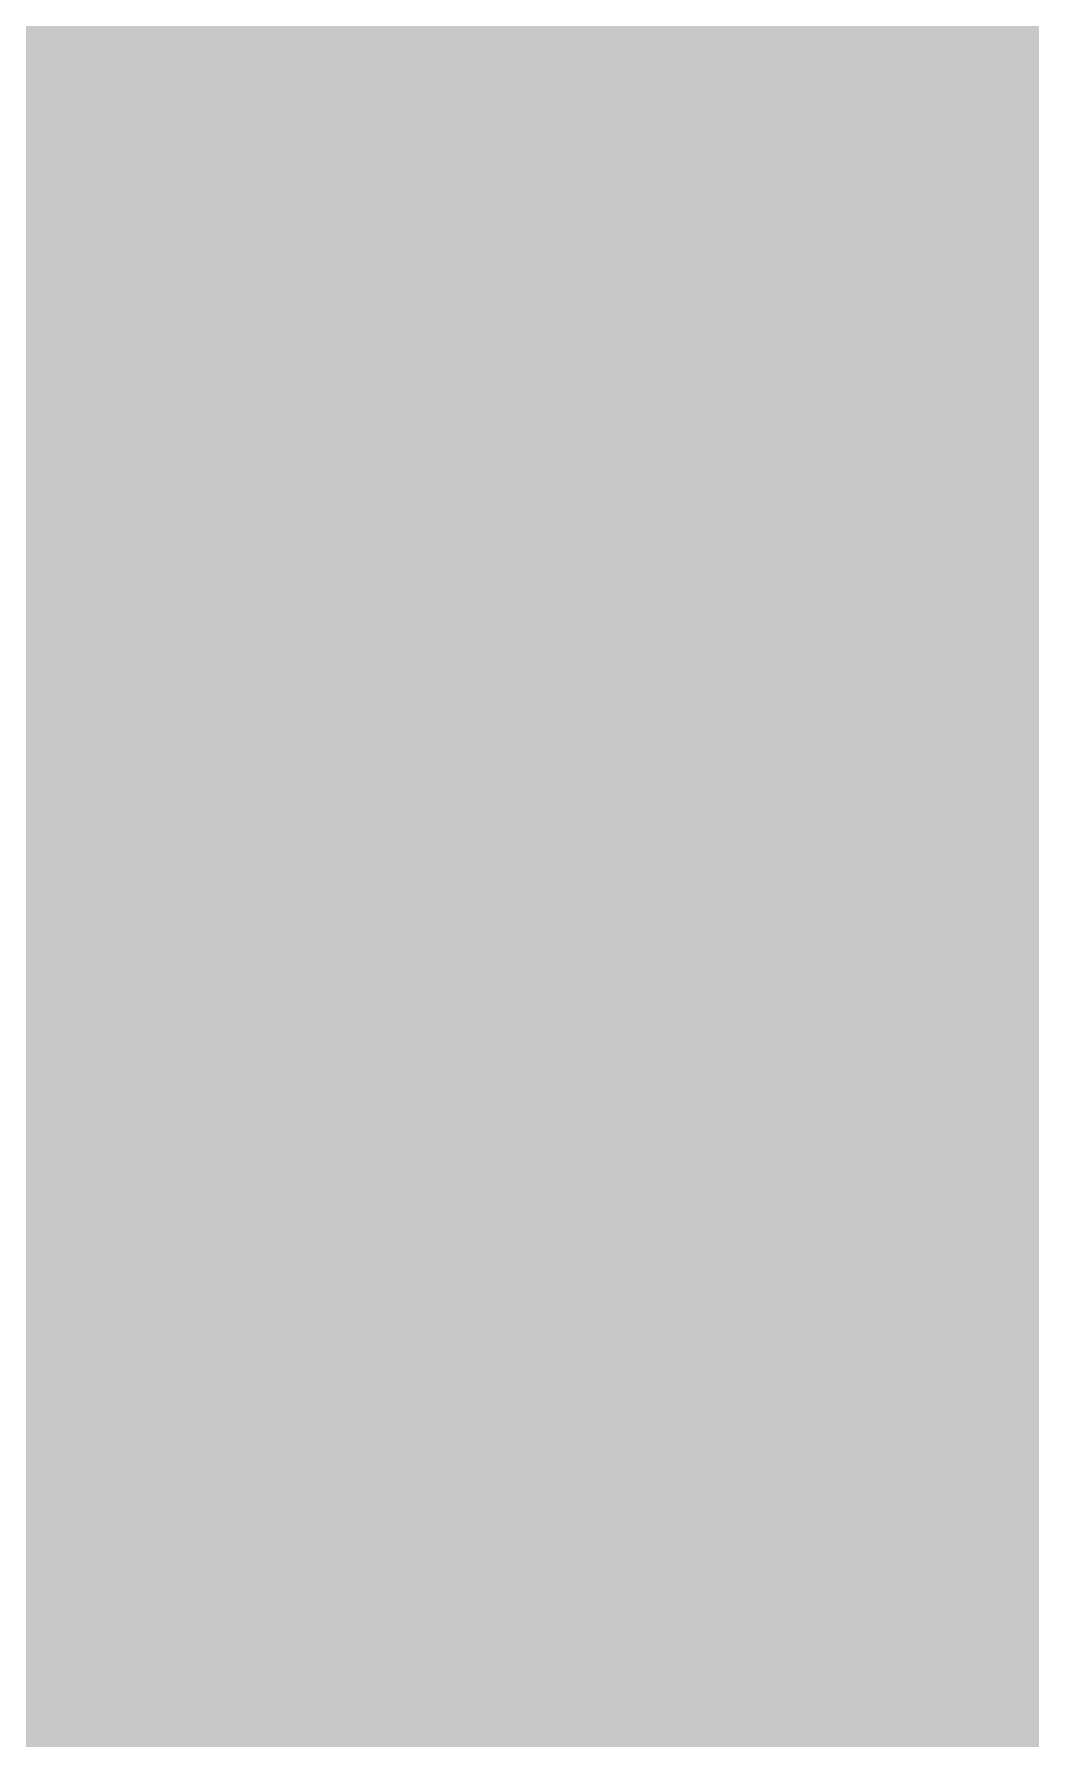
# Model space of a CAD drawing. Header units: inches. Extents: x 267136 to 306747, y 5028981 to 5062930.
# Drawn here: x 287314 to 289900, y 5038811 to 5043234 of the extents above; entities that cross this region are included whole.
import ezdxf

# ---------------------------------------------------------------- set-up
doc = ezdxf.new("R2010")
doc.units = ezdxf.units.IN
doc.header["$MEASUREMENT"] = 0

msp = doc.modelspace()

# ---------------------------------------------------------------- hatches: boundary and pattern name
for points in [[(287713.147, 5043157.486), (287680.601, 5043157.574), (287615.508, 5043157.752), (287485.322, 5043158.11), (287420.229, 5043158.291), (287355.137, 5043158.471), (287224.951, 5043158.835), (287225.017, 5043181.987), (287225.535, 5043367.205), (287225.795, 5043459.814), (287225.925, 5043506.119), (287291.014, 5043505.937), (287356.104, 5043505.756), (287421.192, 5043505.575), (287486.281, 5043505.395), (287551.37, 5043505.216), (287616.46, 5043505.037), (287681.549, 5043504.859), (287714.094, 5043504.77), (287713.968, 5043458.465), (287713.715, 5043365.856), (287713.463, 5043273.247), (287713.21, 5043180.638), (287713.147, 5043157.486)], [(288201.343, 5043156.175), (288136.25, 5043156.347), (288071.158, 5043156.521), (288006.065, 5043156.694), (287875.879, 5043157.044), (287810.787, 5043157.22), (287745.693, 5043157.397), (287713.147, 5043157.486), (287713.21, 5043180.638), (287713.463, 5043273.247), (287713.715, 5043365.856), (287713.968, 5043458.465), (287714.094, 5043504.77), (287746.638, 5043504.681), (287876.816, 5043504.329), (287941.906, 5043504.153), (288072.084, 5043503.805), (288202.262, 5043503.459), (288202.14, 5043457.154), (288201.895, 5043364.545), (288201.649, 5043271.936), (288201.404, 5043179.327), (288201.343, 5043156.175)], [(288689.539, 5043154.901), (288656.992, 5043154.985), (288591.899, 5043155.153), (288526.807, 5043155.322), (288461.714, 5043155.491), (288396.622, 5043155.661), (288331.529, 5043155.831), (288201.343, 5043156.175), (288201.404, 5043179.327), (288201.649, 5043271.936), (288201.895, 5043364.545), (288202.14, 5043457.154), (288202.262, 5043503.459), (288267.352, 5043503.287), (288332.44, 5043503.116), (288397.53, 5043502.945), (288462.619, 5043502.775), (288592.797, 5043502.437), (288657.886, 5043502.27), (288690.431, 5043502.186), (288690.312, 5043455.881), (288689.598, 5043178.054), (288689.539, 5043154.901)], [(289177.734, 5043153.667), (289112.642, 5043153.829), (289047.549, 5043153.992), (288917.363, 5043154.32), (288852.271, 5043154.486), (288787.178, 5043154.651), (288722.085, 5043154.818), (288689.539, 5043154.901), (288689.598, 5043178.054), (288690.312, 5043455.881), (288690.431, 5043502.186), (288722.976, 5043502.102), (288788.064, 5043501.936), (288853.154, 5043501.77), (288983.332, 5043501.44), (289048.421, 5043501.276), (289113.51, 5043501.113), (289178.6, 5043500.951), (289178.484, 5043454.646), (289178.253, 5043362.037), (289178.023, 5043269.428), (289177.792, 5043176.819), (289177.734, 5043153.667)], [(289665.93, 5043152.469), (289633.384, 5043152.548), (289503.198, 5043152.864), (289438.105, 5043153.023), (289373.013, 5043153.183), (289242.827, 5043153.505), (289177.734, 5043153.667), (289177.792, 5043176.819), (289178.023, 5043269.428), (289178.253, 5043362.037), (289178.484, 5043454.646), (289178.6, 5043500.951), (289243.689, 5043500.789), (289308.778, 5043500.628), (289504.045, 5043500.148), (289569.135, 5043499.99), (289634.224, 5043499.832), (289666.769, 5043499.754), (289666.657, 5043453.449), (289666.209, 5043268.231), (289665.986, 5043175.622), (289665.93, 5043152.469)], [(290154.126, 5043151.31), (290089.033, 5043151.463), (290023.94, 5043151.616), (289958.848, 5043151.769), (289828.662, 5043152.079), (289763.569, 5043152.235), (289698.477, 5043152.391), (289665.93, 5043152.469), (289665.986, 5043175.622), (289666.209, 5043268.231), (289666.657, 5043453.449), (289666.769, 5043499.754), (289699.313, 5043499.675), (289829.491, 5043499.363), (289894.581, 5043499.208), (289959.669, 5043499.054), (290024.759, 5043498.9), (290089.848, 5043498.747), (290154.937, 5043498.595), (290154.829, 5043452.29), (290154.613, 5043359.681), (290154.396, 5043267.072), (290154.18, 5043174.463), (290154.126, 5043151.31)], [(287712.201, 5042810.202), (287679.653, 5042810.29), (287614.557, 5042810.468), (287549.46, 5042810.647), (287484.364, 5042810.826), (287419.268, 5042811.006), (287354.171, 5042811.187), (287289.075, 5042811.369), (287223.979, 5042811.55), (287224.238, 5042904.16), (287224.497, 5042996.769), (287224.757, 5043089.378), (287224.951, 5043158.835), (287355.137, 5043158.471), (287420.229, 5043158.291), (287485.322, 5043158.11), (287615.508, 5043157.752), (287680.601, 5043157.574), (287713.147, 5043157.486), (287712.958, 5043088.029), (287712.706, 5042995.419), (287712.453, 5042902.811), (287712.201, 5042810.202)], [(288200.424, 5042808.89), (288135.328, 5042809.063), (288070.231, 5042809.236), (288005.135, 5042809.41), (287940.039, 5042809.585), (287874.942, 5042809.76), (287809.846, 5042809.936), (287744.749, 5042810.113), (287712.201, 5042810.202), (287712.453, 5042902.811), (287712.706, 5042995.419), (287712.958, 5043088.029), (287713.147, 5043157.486), (287745.693, 5043157.397), (287810.787, 5043157.22), (287875.879, 5043157.044), (288006.065, 5043156.694), (288071.158, 5043156.521), (288136.25, 5043156.347), (288201.343, 5043156.175), (288201.159, 5043086.718), (288200.914, 5042994.108), (288200.669, 5042901.5), (288200.424, 5042808.89)], [(288688.647, 5042807.617), (288656.099, 5042807.701), (288591.002, 5042807.869), (288460.81, 5042808.207), (288395.713, 5042808.376), (288265.521, 5042808.718), (288200.424, 5042808.89), (288200.669, 5042901.5), (288200.914, 5042994.108), (288201.159, 5043086.718), (288201.343, 5043156.175), (288331.529, 5043155.831), (288396.622, 5043155.661), (288461.714, 5043155.491), (288526.807, 5043155.322), (288591.899, 5043155.153), (288656.992, 5043154.985), (288689.539, 5043154.901), (288689.36, 5043085.445), (288689.123, 5042992.835), (288688.885, 5042900.227), (288688.647, 5042807.617)], [(289176.87, 5042806.382), (289111.773, 5042806.545), (289046.677, 5042806.708), (288981.581, 5042806.872), (288916.484, 5042807.036), (288851.388, 5042807.201), (288786.292, 5042807.367), (288721.195, 5042807.534), (288688.647, 5042807.617), (288688.885, 5042900.227), (288689.123, 5042992.835), (288689.36, 5043085.445), (288689.539, 5043154.901), (288722.085, 5043154.818), (288787.178, 5043154.651), (288852.271, 5043154.486), (288917.363, 5043154.32), (289047.549, 5043153.992), (289112.642, 5043153.829), (289177.734, 5043153.667), (289177.562, 5043084.209), (289177.331, 5042991.601), (289177.1, 5042898.991), (289176.87, 5042806.382)], [(289665.092, 5042805.185), (289632.544, 5042805.264), (289567.448, 5042805.421), (289502.352, 5042805.58), (289437.255, 5042805.739), (289372.159, 5042805.899), (289307.062, 5042806.059), (289241.966, 5042806.22), (289176.87, 5042806.382), (289177.1, 5042898.991), (289177.331, 5042991.601), (289177.562, 5043084.209), (289177.734, 5043153.667), (289242.827, 5043153.505), (289373.013, 5043153.183), (289438.105, 5043153.023), (289503.198, 5043152.864), (289633.384, 5043152.548), (289665.93, 5043152.469), (289665.763, 5043083.013), (289665.539, 5042990.403), (289665.316, 5042897.794), (289665.092, 5042805.185)], [(290153.315, 5042804.026), (290088.219, 5042804.178), (290023.123, 5042804.332), (289958.026, 5042804.485), (289892.93, 5042804.64), (289827.833, 5042804.794), (289762.737, 5042804.95), (289697.641, 5042805.107), (289665.092, 5042805.185), (289665.316, 5042897.794), (289665.539, 5042990.403), (289665.763, 5043083.013), (289665.93, 5043152.469), (289698.477, 5043152.391), (289763.569, 5043152.235), (289828.662, 5043152.079), (289958.848, 5043151.769), (290023.94, 5043151.616), (290154.126, 5043151.31), (290153.964, 5043081.854), (290153.748, 5042989.244), (290153.531, 5042896.635), (290153.315, 5042804.026)], [(287711.255, 5042462.917), (287678.705, 5042463.006), (287613.605, 5042463.184), (287483.405, 5042463.542), (287418.306, 5042463.722), (287353.205, 5042463.903), (287288.105, 5042464.084), (287223.005, 5042464.267), (287223.2, 5042533.723), (287223.459, 5042626.333), (287223.719, 5042718.941), (287223.979, 5042811.55), (287289.075, 5042811.369), (287354.171, 5042811.187), (287419.268, 5042811.006), (287484.364, 5042810.826), (287549.46, 5042810.647), (287614.557, 5042810.468), (287679.653, 5042810.29), (287712.201, 5042810.202), (287711.949, 5042717.592), (287711.696, 5042624.983), (287711.444, 5042532.374), (287711.255, 5042462.917)], [(288199.505, 5042461.606), (288134.405, 5042461.779), (288069.305, 5042461.952), (288004.205, 5042462.126), (287874.005, 5042462.476), (287808.905, 5042462.652), (287743.805, 5042462.829), (287711.255, 5042462.917), (287711.444, 5042532.374), (287711.696, 5042624.983), (287711.949, 5042717.592), (287712.201, 5042810.202), (287744.749, 5042810.113), (287809.846, 5042809.936), (287874.942, 5042809.76), (287940.039, 5042809.585), (288005.135, 5042809.41), (288070.231, 5042809.236), (288135.328, 5042809.063), (288200.424, 5042808.89), (288199.934, 5042623.672), (288199.688, 5042531.063), (288199.505, 5042461.606)], [(288687.755, 5042460.333), (288655.205, 5042460.417), (288525.005, 5042460.753), (288329.705, 5042461.263), (288264.605, 5042461.435), (288199.505, 5042461.606), (288199.688, 5042531.063), (288199.934, 5042623.672), (288200.424, 5042808.89), (288265.521, 5042808.718), (288395.713, 5042808.376), (288460.81, 5042808.207), (288591.002, 5042807.869), (288656.099, 5042807.701), (288688.647, 5042807.617), (288687.933, 5042529.79), (288687.755, 5042460.333)], [(289176.004, 5042459.098), (289110.905, 5042459.261), (289045.805, 5042459.424), (288980.705, 5042459.588), (288915.604, 5042459.752), (288850.505, 5042459.917), (288785.405, 5042460.083), (288720.305, 5042460.25), (288687.755, 5042460.333), (288687.933, 5042529.79), (288688.647, 5042807.617), (288721.195, 5042807.534), (288786.292, 5042807.367), (288851.388, 5042807.201), (288916.484, 5042807.036), (288981.581, 5042806.872), (289046.677, 5042806.708), (289111.773, 5042806.545), (289176.87, 5042806.382), (289176.408, 5042621.164), (289176.178, 5042528.555), (289176.004, 5042459.098)], [(289664.254, 5042457.901), (289631.705, 5042457.98), (289566.604, 5042458.138), (289501.504, 5042458.296), (289436.404, 5042458.455), (289371.305, 5042458.615), (289306.205, 5042458.775), (289241.104, 5042458.937), (289176.004, 5042459.098), (289176.178, 5042528.555), (289176.408, 5042621.164), (289176.87, 5042806.382), (289241.966, 5042806.22), (289307.062, 5042806.059), (289372.159, 5042805.899), (289437.255, 5042805.739), (289502.352, 5042805.58), (289567.448, 5042805.421), (289632.544, 5042805.264), (289665.092, 5042805.185), (289664.646, 5042619.967), (289664.422, 5042527.358), (289664.254, 5042457.901)], [(290152.504, 5042456.742), (290087.404, 5042456.895), (290022.304, 5042457.047), (289892.104, 5042457.355), (289664.254, 5042457.901), (289664.422, 5042527.358), (289664.646, 5042619.967), (289665.092, 5042805.185), (289697.641, 5042805.107), (289762.737, 5042804.95), (289827.833, 5042804.794), (289892.93, 5042804.64), (289958.026, 5042804.485), (290023.123, 5042804.332), (290088.219, 5042804.178), (290153.315, 5042804.026), (290152.667, 5042526.199), (290152.504, 5042456.742)], [(287710.309, 5042115.634), (287677.757, 5042115.722), (287612.653, 5042115.9), (287547.55, 5042116.079), (287482.446, 5042116.258), (287417.343, 5042116.438), (287352.239, 5042116.619), (287287.136, 5042116.801), (287222.032, 5042116.983), (287222.162, 5042163.287), (287222.422, 5042255.896), (287222.94, 5042441.114), (287223.005, 5042464.267), (287288.105, 5042464.084), (287353.205, 5042463.903), (287418.306, 5042463.722), (287483.405, 5042463.542), (287613.605, 5042463.184), (287711.255, 5042462.917), (287711.192, 5042439.765), (287710.939, 5042347.156), (287710.687, 5042254.547), (287710.436, 5042161.938), (287710.309, 5042115.634)], [(288198.586, 5042114.323), (288133.482, 5042114.495), (288068.379, 5042114.668), (288003.275, 5042114.842), (287938.171, 5042115.017), (287873.068, 5042115.192), (287807.965, 5042115.368), (287742.86, 5042115.545), (287710.309, 5042115.634), (287710.436, 5042161.938), (287710.687, 5042254.547), (287710.939, 5042347.156), (287711.192, 5042439.765), (287711.255, 5042462.917), (287743.805, 5042462.829), (287808.905, 5042462.652), (287874.005, 5042462.476), (288004.205, 5042462.126), (288069.305, 5042461.952), (288199.505, 5042461.606), (288199.444, 5042438.454), (288198.954, 5042253.236), (288198.708, 5042160.627), (288198.586, 5042114.323)], [(288686.863, 5042113.049), (288654.311, 5042113.133), (288589.208, 5042113.301), (288459, 5042113.639), (288393.896, 5042113.809), (288328.793, 5042113.979), (288263.689, 5042114.15), (288198.586, 5042114.323), (288198.708, 5042160.627), (288198.954, 5042253.236), (288199.444, 5042438.454), (288199.505, 5042461.606), (288264.605, 5042461.435), (288329.705, 5042461.263), (288525.005, 5042460.753), (288687.755, 5042460.333), (288687.695, 5042437.181), (288687.458, 5042344.572), (288687.22, 5042251.963), (288686.981, 5042159.354), (288686.863, 5042113.049)], [(289175.14, 5042111.814), (289110.036, 5042111.977), (289044.933, 5042112.14), (288914.725, 5042112.468), (288849.622, 5042112.634), (288784.518, 5042112.799), (288719.415, 5042112.966), (288686.863, 5042113.049), (288686.981, 5042159.354), (288687.22, 5042251.963), (288687.458, 5042344.572), (288687.695, 5042437.181), (288687.755, 5042460.333), (288720.305, 5042460.25), (288785.405, 5042460.083), (288850.505, 5042459.917), (288915.604, 5042459.752), (288980.705, 5042459.588), (289045.805, 5042459.424), (289110.905, 5042459.261), (289176.004, 5042459.098), (289175.947, 5042435.946), (289175.485, 5042250.728), (289175.255, 5042158.119), (289175.14, 5042111.814)], [(289663.417, 5042110.617), (289630.865, 5042110.696), (289565.761, 5042110.854), (289500.658, 5042111.012), (289435.554, 5042111.171), (289370.45, 5042111.331), (289305.347, 5042111.492), (289240.243, 5042111.653), (289175.14, 5042111.814), (289175.255, 5042158.119), (289175.485, 5042250.728), (289175.947, 5042435.946), (289176.004, 5042459.098), (289241.104, 5042458.937), (289306.205, 5042458.775), (289371.305, 5042458.615), (289436.404, 5042458.455), (289501.504, 5042458.296), (289566.604, 5042458.138), (289631.705, 5042457.98), (289664.254, 5042457.901), (289664.199, 5042434.749), (289663.751, 5042249.531), (289663.528, 5042156.922), (289663.417, 5042110.617)], [(290151.693, 5042109.458), (290086.59, 5042109.611), (289956.382, 5042109.917), (289891.279, 5042110.072), (289826.175, 5042110.227), (289761.072, 5042110.382), (289695.968, 5042110.539), (289663.417, 5042110.617), (289663.528, 5042156.922), (289663.751, 5042249.531), (289664.199, 5042434.749), (289664.254, 5042457.901), (289827.004, 5042457.511), (289892.104, 5042457.355), (290022.304, 5042457.047), (290087.404, 5042456.895), (290152.504, 5042456.742), (290152.45, 5042433.59), (290152.018, 5042248.372), (290151.801, 5042155.763), (290151.693, 5042109.458)], [(287709.363, 5041768.35), (287676.81, 5041768.439), (287611.702, 5041768.617), (287546.595, 5041768.795), (287416.381, 5041769.155), (287351.273, 5041769.335), (287286.166, 5041769.517), (287221.06, 5041769.699), (287221.124, 5041792.851), (287221.384, 5041885.46), (287221.902, 5042070.678), (287222.032, 5042116.983), (287287.136, 5042116.801), (287352.239, 5042116.619), (287417.343, 5042116.438), (287482.446, 5042116.258), (287547.55, 5042116.079), (287612.653, 5042115.9), (287677.757, 5042115.722), (287710.309, 5042115.634), (287710.183, 5042069.329), (287709.679, 5041884.111), (287709.426, 5041791.502), (287709.363, 5041768.35)], [(288197.667, 5041767.039), (288132.56, 5041767.211), (288067.453, 5041767.385), (288002.345, 5041767.559), (287937.238, 5041767.733), (287872.131, 5041767.909), (287807.023, 5041768.085), (287741.917, 5041768.261), (287709.363, 5041768.35), (287709.426, 5041791.502), (287709.679, 5041884.111), (287710.183, 5042069.329), (287710.309, 5042115.634), (287742.86, 5042115.545), (287807.965, 5042115.368), (287873.068, 5042115.192), (287938.171, 5042115.017), (288003.275, 5042114.842), (288068.379, 5042114.668), (288133.482, 5042114.495), (288198.586, 5042114.323), (288198.463, 5042068.018), (288197.728, 5041790.191), (288197.667, 5041767.039)], [(288685.971, 5041765.766), (288653.417, 5041765.85), (288523.203, 5041766.186), (288458.096, 5041766.355), (288392.988, 5041766.525), (288262.774, 5041766.867), (288197.667, 5041767.039), (288197.728, 5041790.191), (288198.463, 5042068.018), (288198.586, 5042114.323), (288263.689, 5042114.15), (288328.793, 5042113.979), (288393.896, 5042113.809), (288459, 5042113.639), (288589.208, 5042113.301), (288654.311, 5042113.133), (288686.863, 5042113.049), (288686.744, 5042066.745), (288686.03, 5041788.918), (288685.971, 5041765.766)], [(289174.275, 5041764.531), (289109.167, 5041764.693), (289044.061, 5041764.856), (288978.953, 5041765.02), (288848.739, 5041765.35), (288783.632, 5041765.516), (288718.524, 5041765.682), (288685.971, 5041765.766), (288686.03, 5041788.918), (288686.744, 5042066.745), (288686.863, 5042113.049), (288719.415, 5042112.966), (288784.518, 5042112.799), (288849.622, 5042112.634), (288914.725, 5042112.468), (289044.933, 5042112.14), (289110.036, 5042111.977), (289175.14, 5042111.814), (289175.024, 5042065.51), (289174.793, 5041972.901), (289174.333, 5041787.683), (289174.275, 5041764.531)], [(289662.579, 5041763.333), (289630.025, 5041763.412), (289564.918, 5041763.57), (289434.704, 5041763.888), (289369.596, 5041764.047), (289239.382, 5041764.369), (289174.275, 5041764.531), (289174.333, 5041787.683), (289174.793, 5041972.901), (289175.024, 5042065.51), (289175.14, 5042111.814), (289240.243, 5042111.653), (289305.347, 5042111.492), (289370.45, 5042111.331), (289435.554, 5042111.171), (289500.658, 5042111.012), (289565.761, 5042110.854), (289630.865, 5042110.696), (289663.417, 5042110.617), (289663.305, 5042064.313), (289663.081, 5041971.704), (289662.858, 5041879.095), (289662.634, 5041786.486), (289662.579, 5041763.333)], [(290150.882, 5041762.175), (290085.775, 5041762.327), (290020.668, 5041762.48), (289890.454, 5041762.788), (289825.347, 5041762.943), (289760.239, 5041763.099), (289695.132, 5041763.255), (289662.579, 5041763.333), (289662.634, 5041786.486), (289662.858, 5041879.095), (289663.081, 5041971.704), (289663.305, 5042064.313), (289663.417, 5042110.617), (289695.968, 5042110.539), (289761.072, 5042110.382), (289826.175, 5042110.227), (289891.279, 5042110.072), (289956.382, 5042109.917), (290086.59, 5042109.611), (290151.693, 5042109.458), (290151.585, 5042063.154), (290150.937, 5041785.327), (290150.882, 5041762.175)], [(287708.417, 5041421.066), (287675.861, 5041421.155), (287610.751, 5041421.333), (287545.641, 5041421.512), (287480.529, 5041421.691), (287415.419, 5041421.872), (287350.308, 5041422.052), (287285.197, 5041422.233), (287220.086, 5041422.416), (287220.346, 5041515.024), (287220.864, 5041700.242), (287221.06, 5041769.699), (287286.166, 5041769.517), (287351.273, 5041769.335), (287416.381, 5041769.155), (287546.595, 5041768.795), (287611.702, 5041768.617), (287676.81, 5041768.439), (287709.363, 5041768.35), (287709.174, 5041698.893), (287708.922, 5041606.284), (287708.669, 5041513.675), (287708.417, 5041421.066)], [(288196.748, 5041419.755), (288131.637, 5041419.928), (288066.526, 5041420.102), (288001.416, 5041420.275), (287871.194, 5041420.625), (287806.083, 5041420.801), (287740.973, 5041420.978), (287708.417, 5041421.066), (287708.669, 5041513.675), (287708.922, 5041606.284), (287709.174, 5041698.893), (287709.363, 5041768.35), (287741.917, 5041768.261), (287807.023, 5041768.085), (287872.131, 5041767.909), (287937.238, 5041767.733), (288002.345, 5041767.559), (288067.453, 5041767.385), (288132.56, 5041767.211), (288197.667, 5041767.039), (288197.483, 5041697.582), (288196.748, 5041419.755)], [(288685.079, 5041418.482), (288652.523, 5041418.566), (288587.413, 5041418.734), (288522.302, 5041418.902), (288457.191, 5041419.072), (288392.081, 5041419.242), (288326.97, 5041419.412), (288261.859, 5041419.583), (288196.748, 5041419.755), (288197.483, 5041697.582), (288197.667, 5041767.039), (288262.774, 5041766.867), (288392.988, 5041766.525), (288458.096, 5041766.355), (288523.203, 5041766.186), (288653.417, 5041765.85), (288685.971, 5041765.766), (288685.792, 5041696.309), (288685.555, 5041603.7), (288685.079, 5041418.482)], [(289173.41, 5041417.248), (289108.299, 5041417.41), (289043.188, 5041417.573), (288978.078, 5041417.737), (288912.967, 5041417.901), (288847.856, 5041418.066), (288782.745, 5041418.232), (288717.634, 5041418.399), (288685.079, 5041418.482), (288685.555, 5041603.7), (288685.792, 5041696.309), (288685.971, 5041765.766), (288718.524, 5041765.682), (288783.632, 5041765.516), (288848.739, 5041765.35), (288978.953, 5041765.02), (289044.061, 5041764.856), (289109.167, 5041764.693), (289174.275, 5041764.531), (289174.102, 5041695.074), (289173.871, 5041602.465), (289173.641, 5041509.856), (289173.41, 5041417.248)], [(289661.741, 5041416.05), (289629.186, 5041416.129), (289498.964, 5041416.445), (289433.853, 5041416.604), (289303.631, 5041416.924), (289238.521, 5041417.085), (289173.41, 5041417.248), (289173.641, 5041509.856), (289173.871, 5041602.465), (289174.102, 5041695.074), (289174.275, 5041764.531), (289239.382, 5041764.369), (289369.596, 5041764.047), (289434.704, 5041763.888), (289564.918, 5041763.57), (289630.025, 5041763.412), (289662.579, 5041763.333), (289662.411, 5041693.877), (289662.187, 5041601.268), (289661.741, 5041416.05)], [(290150.072, 5041414.891), (290084.961, 5041415.043), (290019.85, 5041415.197), (289954.739, 5041415.35), (289889.628, 5041415.505), (289824.518, 5041415.66), (289759.407, 5041415.815), (289694.296, 5041415.972), (289661.741, 5041416.05), (289662.187, 5041601.268), (289662.411, 5041693.877), (289662.579, 5041763.333), (289695.132, 5041763.255), (289760.239, 5041763.099), (289825.347, 5041762.943), (289890.454, 5041762.788), (290020.668, 5041762.48), (290085.775, 5041762.327), (290150.882, 5041762.175), (290150.72, 5041692.718), (290150.072, 5041414.891)], [(287707.472, 5041073.783), (287674.914, 5041073.872), (287609.8, 5041074.05), (287544.686, 5041074.229), (287479.571, 5041074.408), (287414.456, 5041074.588), (287284.228, 5041074.95), (287219.113, 5041075.132), (287219.308, 5041144.589), (287219.567, 5041237.198), (287219.827, 5041329.807), (287220.086, 5041422.416), (287285.197, 5041422.233), (287350.308, 5041422.052), (287415.419, 5041421.872), (287480.529, 5041421.691), (287545.641, 5041421.512), (287610.751, 5041421.333), (287675.861, 5041421.155), (287708.417, 5041421.066), (287708.165, 5041328.458), (287707.913, 5041235.849), (287707.66, 5041143.24), (287707.472, 5041073.783)], [(288195.829, 5041072.472), (288130.715, 5041072.645), (288065.601, 5041072.818), (288000.486, 5041072.992), (287935.372, 5041073.167), (287870.257, 5041073.342), (287805.143, 5041073.518), (287740.028, 5041073.695), (287707.472, 5041073.783), (287707.66, 5041143.24), (287707.913, 5041235.849), (287708.165, 5041328.458), (287708.417, 5041421.066), (287740.973, 5041420.978), (287806.083, 5041420.801), (287871.194, 5041420.625), (288001.416, 5041420.275), (288066.526, 5041420.102), (288131.637, 5041419.928), (288196.748, 5041419.755), (288196.503, 5041327.146), (288196.258, 5041234.538), (288196.013, 5041141.929), (288195.829, 5041072.472)], [(288684.187, 5041071.199), (288651.63, 5041071.283), (288586.516, 5041071.451), (288521.401, 5041071.619), (288456.287, 5041071.789), (288391.172, 5041071.958), (288326.058, 5041072.129), (288260.943, 5041072.3), (288195.829, 5041072.472), (288196.013, 5041141.929), (288196.258, 5041234.538), (288196.503, 5041327.146), (288196.748, 5041419.755), (288261.859, 5041419.583), (288326.97, 5041419.412), (288392.081, 5041419.242), (288457.191, 5041419.072), (288522.302, 5041418.902), (288587.413, 5041418.734), (288652.523, 5041418.566), (288685.079, 5041418.482), (288684.841, 5041325.874), (288684.604, 5041233.265), (288684.365, 5041140.656), (288684.187, 5041071.199)], [(289172.545, 5041069.964), (289107.431, 5041070.126), (289042.316, 5041070.29), (288977.202, 5041070.454), (288912.087, 5041070.618), (288846.973, 5041070.783), (288781.859, 5041070.949), (288716.744, 5041071.116), (288684.187, 5041071.199), (288684.365, 5041140.656), (288684.604, 5041233.265), (288684.841, 5041325.874), (288685.079, 5041418.482), (288717.634, 5041418.399), (288782.745, 5041418.232), (288847.856, 5041418.066), (288912.967, 5041417.901), (288978.078, 5041417.737), (289043.188, 5041417.573), (289108.299, 5041417.41), (289173.41, 5041417.248), (289173.179, 5041324.639), (289172.949, 5041232.03), (289172.718, 5041139.421), (289172.545, 5041069.964)], [(289660.903, 5041068.767), (289628.346, 5041068.846), (289563.231, 5041069.003), (289498.117, 5041069.162), (289433.002, 5041069.321), (289302.774, 5041069.641), (289237.66, 5041069.802), (289172.545, 5041069.964), (289172.718, 5041139.421), (289172.949, 5041232.03), (289173.179, 5041324.639), (289173.41, 5041417.248), (289238.521, 5041417.085), (289303.631, 5041416.924), (289433.853, 5041416.604), (289498.964, 5041416.445), (289629.186, 5041416.129), (289661.741, 5041416.05), (289661.518, 5041323.441), (289661.294, 5041230.833), (289661.07, 5041138.224), (289660.903, 5041068.767)], [(290149.261, 5041067.608), (290084.146, 5041067.76), (290019.032, 5041067.914), (289953.918, 5041068.067), (289888.803, 5041068.221), (289823.689, 5041068.376), (289758.575, 5041068.532), (289693.46, 5041068.688), (289660.903, 5041068.767), (289661.07, 5041138.224), (289661.294, 5041230.833), (289661.518, 5041323.441), (289661.741, 5041416.05), (289694.296, 5041415.972), (289759.407, 5041415.815), (289824.518, 5041415.66), (289889.628, 5041415.505), (289954.739, 5041415.35), (290019.85, 5041415.197), (290084.961, 5041415.043), (290150.072, 5041414.891), (290149.855, 5041322.282), (290149.423, 5041137.064), (290149.261, 5041067.608)], [(287706.525, 5040726.5), (287673.967, 5040726.589), (287608.849, 5040726.767), (287543.73, 5040726.946), (287478.612, 5040727.125), (287413.494, 5040727.305), (287348.377, 5040727.486), (287283.259, 5040727.667), (287218.141, 5040727.85), (287218.271, 5040774.154), (287218.529, 5040866.763), (287218.789, 5040959.372), (287219.049, 5041051.98), (287219.113, 5041075.132), (287284.228, 5041074.95), (287414.456, 5041074.588), (287479.571, 5041074.408), (287544.686, 5041074.229), (287609.8, 5041074.05), (287674.914, 5041073.872), (287707.472, 5041073.783), (287707.408, 5041050.631), (287707.156, 5040958.022), (287706.903, 5040865.414), (287706.651, 5040772.805), (287706.525, 5040726.5)], [(288194.91, 5040725.189), (288129.792, 5040725.362), (288064.674, 5040725.535), (287999.557, 5040725.709), (287934.438, 5040725.884), (287869.32, 5040726.059), (287804.202, 5040726.235), (287739.084, 5040726.412), (287706.525, 5040726.5), (287706.651, 5040772.805), (287706.903, 5040865.414), (287707.156, 5040958.022), (287707.408, 5041050.631), (287707.472, 5041073.783), (287740.028, 5041073.695), (287805.143, 5041073.518), (287870.257, 5041073.342), (287935.372, 5041073.167), (288000.486, 5041072.992), (288065.601, 5041072.818), (288195.829, 5041072.472), (288195.768, 5041049.32), (288195.523, 5040956.711), (288195.278, 5040864.103), (288195.033, 5040771.494), (288194.91, 5040725.189)], [(288683.295, 5040723.916), (288650.736, 5040724), (288585.618, 5040724.167), (288455.382, 5040724.505), (288390.264, 5040724.675), (288260.028, 5040725.017), (288194.91, 5040725.189), (288195.033, 5040771.494), (288195.278, 5040864.103), (288195.523, 5040956.711), (288195.768, 5041049.32), (288195.829, 5041072.472), (288260.943, 5041072.3), (288326.058, 5041072.129), (288391.172, 5041071.958), (288456.287, 5041071.789), (288521.401, 5041071.619), (288586.516, 5041071.451), (288651.63, 5041071.283), (288684.187, 5041071.199), (288684.127, 5041048.047), (288683.89, 5040955.438), (288683.652, 5040862.829), (288683.414, 5040770.221), (288683.295, 5040723.916)], [(289171.68, 5040722.681), (289106.562, 5040722.844), (288976.326, 5040723.17), (288846.09, 5040723.5), (288780.972, 5040723.666), (288715.854, 5040723.833), (288683.295, 5040723.916), (288683.414, 5040770.221), (288683.652, 5040862.829), (288683.89, 5040955.438), (288684.127, 5041048.047), (288684.187, 5041071.199), (288716.744, 5041071.116), (288781.859, 5041070.949), (288846.973, 5041070.783), (288912.087, 5041070.618), (288977.202, 5041070.454), (289042.316, 5041070.29), (289107.431, 5041070.126), (289172.545, 5041069.964), (289172.487, 5041046.812), (289172.257, 5040954.203), (289171.795, 5040768.985), (289171.68, 5040722.681)], [(289660.065, 5040721.484), (289627.506, 5040721.562), (289562.388, 5040721.72), (289497.271, 5040721.879), (289432.152, 5040722.038), (289367.034, 5040722.198), (289301.917, 5040722.358), (289236.798, 5040722.519), (289171.68, 5040722.681), (289171.795, 5040768.985), (289172.257, 5040954.203), (289172.487, 5041046.812), (289172.545, 5041069.964), (289237.66, 5041069.802), (289302.774, 5041069.641), (289433.002, 5041069.321), (289498.117, 5041069.162), (289563.231, 5041069.003), (289628.346, 5041068.846), (289660.903, 5041068.767), (289660.847, 5041045.615), (289660.624, 5040953.006), (289660.4, 5040860.397), (289660.177, 5040767.789), (289660.065, 5040721.484)], [(290148.45, 5040720.325), (290083.332, 5040720.477), (290018.214, 5040720.63), (289887.978, 5040720.938), (289822.86, 5040721.093), (289757.742, 5040721.249), (289692.624, 5040721.406), (289660.065, 5040721.484), (289660.177, 5040767.789), (289660.4, 5040860.397), (289660.624, 5040953.006), (289660.847, 5041045.615), (289660.903, 5041068.767), (289693.46, 5041068.688), (289758.575, 5041068.532), (289823.689, 5041068.376), (289888.803, 5041068.221), (289953.918, 5041068.067), (290019.032, 5041067.914), (290084.146, 5041067.76), (290149.261, 5041067.608), (290149.207, 5041044.456), (290148.991, 5040951.847), (290148.774, 5040859.238), (290148.558, 5040766.629), (290148.45, 5040720.325)], [(287705.58, 5040379.217), (287673.019, 5040379.306), (287607.897, 5040379.484), (287542.775, 5040379.663), (287477.654, 5040379.842), (287412.532, 5040380.022), (287347.411, 5040380.203), (287282.289, 5040380.384), (287217.168, 5040380.566), (287217.232, 5040403.719), (287217.492, 5040496.328), (287217.751, 5040588.936), (287218.011, 5040681.545), (287218.141, 5040727.85), (287283.259, 5040727.667), (287348.377, 5040727.486), (287413.494, 5040727.305), (287478.612, 5040727.125), (287543.73, 5040726.946), (287608.849, 5040726.767), (287673.967, 5040726.589), (287706.525, 5040726.5), (287706.399, 5040680.196), (287706.147, 5040587.587), (287705.895, 5040494.979), (287705.643, 5040402.37), (287705.58, 5040379.217)], [(288193.992, 5040377.906), (288128.87, 5040378.079), (288063.749, 5040378.252), (287998.627, 5040378.426), (287933.505, 5040378.601), (287868.384, 5040378.776), (287803.262, 5040378.952), (287738.141, 5040379.129), (287705.58, 5040379.217), (287705.643, 5040402.37), (287705.895, 5040494.979), (287706.147, 5040587.587), (287706.399, 5040680.196), (287706.525, 5040726.5), (287739.084, 5040726.412), (287804.202, 5040726.235), (287869.32, 5040726.059), (287934.438, 5040725.884), (287999.557, 5040725.709), (288064.674, 5040725.535), (288194.91, 5040725.189), (288194.788, 5040678.885), (288194.298, 5040493.667), (288194.053, 5040401.059), (288193.992, 5040377.906)], [(288682.404, 5040376.633), (288649.843, 5040376.717), (288584.721, 5040376.885), (288519.6, 5040377.053), (288389.356, 5040377.393), (288324.235, 5040377.563), (288259.113, 5040377.734), (288193.992, 5040377.906), (288194.053, 5040401.059), (288194.298, 5040493.667), (288194.788, 5040678.885), (288194.91, 5040725.189), (288260.028, 5040725.017), (288390.264, 5040724.675), (288455.382, 5040724.505), (288585.618, 5040724.167), (288650.736, 5040724), (288683.295, 5040723.916), (288683.176, 5040677.612), (288682.938, 5040585.003), (288682.701, 5040492.394), (288682.463, 5040399.786), (288682.404, 5040376.633)], [(289170.815, 5040375.398), (289105.694, 5040375.561), (289040.572, 5040375.724), (288975.451, 5040375.888), (288910.329, 5040376.052), (288845.208, 5040376.217), (288780.086, 5040376.383), (288714.964, 5040376.55), (288682.404, 5040376.633), (288682.463, 5040399.786), (288682.701, 5040492.394), (288682.938, 5040585.003), (288683.176, 5040677.612), (288683.295, 5040723.916), (288715.854, 5040723.833), (288780.972, 5040723.666), (288846.09, 5040723.5), (288976.326, 5040723.17), (289171.68, 5040722.681), (289171.565, 5040676.376), (289171.334, 5040583.768), (289171.104, 5040491.159), (289170.873, 5040398.55), (289170.815, 5040375.398)], [(289659.228, 5040374.201), (289626.667, 5040374.28), (289561.545, 5040374.437), (289496.423, 5040374.596), (289431.302, 5040374.755), (289366.18, 5040374.915), (289301.059, 5040375.075), (289235.937, 5040375.236), (289170.815, 5040375.398), (289170.873, 5040398.55), (289171.104, 5040491.159), (289171.334, 5040583.768), (289171.565, 5040676.376), (289171.68, 5040722.681), (289236.798, 5040722.519), (289301.917, 5040722.358), (289367.034, 5040722.198), (289432.152, 5040722.038), (289497.271, 5040721.879), (289562.388, 5040721.72), (289627.506, 5040721.562), (289660.065, 5040721.484), (289659.954, 5040675.18), (289659.73, 5040582.571), (289659.507, 5040489.962), (289659.283, 5040397.354), (289659.228, 5040374.201)], [(290147.64, 5040373.042), (290082.518, 5040373.194), (290017.396, 5040373.348), (289952.275, 5040373.501), (289887.153, 5040373.655), (289822.032, 5040373.811), (289756.91, 5040373.966), (289691.789, 5040374.123), (289659.228, 5040374.201), (289659.283, 5040397.354), (289659.507, 5040489.962), (289659.73, 5040582.571), (289659.954, 5040675.18), (289660.065, 5040721.484), (289692.624, 5040721.406), (289757.742, 5040721.249), (289822.86, 5040721.093), (289887.978, 5040720.938), (290018.214, 5040720.63), (290083.332, 5040720.477), (290148.45, 5040720.325), (290148.342, 5040674.021), (290147.91, 5040488.803), (290147.693, 5040396.194), (290147.64, 5040373.042)], [(287704.634, 5040031.935), (287672.071, 5040032.023), (287606.946, 5040032.202), (287541.821, 5040032.38), (287476.695, 5040032.56), (287346.445, 5040032.92), (287216.195, 5040033.284), (287216.454, 5040125.893), (287216.714, 5040218.501), (287216.973, 5040311.11), (287217.168, 5040380.566), (287282.289, 5040380.384), (287347.411, 5040380.203), (287412.532, 5040380.022), (287477.654, 5040379.842), (287542.775, 5040379.663), (287607.897, 5040379.484), (287705.58, 5040379.217), (287705.391, 5040309.761), (287705.139, 5040217.152), (287704.886, 5040124.543), (287704.634, 5040031.935)], [(288193.073, 5040030.624), (288127.948, 5040030.796), (288062.823, 5040030.97), (287997.697, 5040031.144), (287932.572, 5040031.318), (287867.447, 5040031.494), (287802.321, 5040031.669), (287737.196, 5040031.846), (287704.634, 5040031.935), (287704.886, 5040124.543), (287705.139, 5040217.152), (287705.391, 5040309.761), (287705.58, 5040379.217), (287738.141, 5040379.129), (287803.262, 5040378.952), (287868.384, 5040378.776), (287933.505, 5040378.601), (287998.627, 5040378.426), (288063.749, 5040378.252), (288128.87, 5040378.079), (288193.992, 5040377.906), (288193.808, 5040308.45), (288193.318, 5040123.232), (288193.073, 5040030.624)], [(288681.512, 5040029.351), (288648.949, 5040029.434), (288583.824, 5040029.602), (288453.574, 5040029.94), (288388.449, 5040030.11), (288323.323, 5040030.28), (288193.073, 5040030.624), (288193.318, 5040123.232), (288193.808, 5040308.45), (288193.992, 5040377.906), (288259.113, 5040377.734), (288324.235, 5040377.563), (288389.356, 5040377.393), (288519.6, 5040377.053), (288584.721, 5040376.885), (288682.404, 5040376.633), (288682.225, 5040307.177), (288681.987, 5040214.568), (288681.75, 5040121.959), (288681.512, 5040029.351)], [(289169.951, 5040028.116), (289104.826, 5040028.278), (289039.701, 5040028.441), (288974.575, 5040028.605), (288844.325, 5040028.935), (288714.075, 5040029.267), (288681.512, 5040029.351), (288681.75, 5040121.959), (288681.987, 5040214.568), (288682.225, 5040307.177), (288682.404, 5040376.633), (288714.964, 5040376.55), (288780.086, 5040376.383), (288845.208, 5040376.217), (288910.329, 5040376.052), (288975.451, 5040375.888), (289040.572, 5040375.724), (289105.694, 5040375.561), (289170.815, 5040375.398), (289170.643, 5040305.942), (289170.412, 5040213.333), (289170.182, 5040120.724), (289169.951, 5040028.116)], [(289658.39, 5040026.918), (289625.827, 5040026.997), (289495.577, 5040027.313), (289430.452, 5040027.472), (289365.327, 5040027.632), (289300.201, 5040027.792), (289169.951, 5040028.116), (289170.182, 5040120.724), (289170.412, 5040213.333), (289170.643, 5040305.942), (289170.815, 5040375.398), (289235.937, 5040375.236), (289301.059, 5040375.075), (289366.18, 5040374.915), (289431.302, 5040374.755), (289496.423, 5040374.596), (289561.545, 5040374.437), (289626.667, 5040374.28), (289659.228, 5040374.201), (289659.06, 5040304.745), (289658.836, 5040212.136), (289658.39, 5040026.918)], [(290146.829, 5040025.759), (290081.704, 5040025.912), (290016.579, 5040026.065), (289951.453, 5040026.218), (289821.203, 5040026.528), (289690.953, 5040026.84), (289658.39, 5040026.918), (289658.836, 5040212.136), (289659.06, 5040304.745), (289659.228, 5040374.201), (289691.789, 5040374.123), (289756.91, 5040373.966), (289822.032, 5040373.811), (289887.153, 5040373.655), (289952.275, 5040373.501), (290017.396, 5040373.348), (290082.518, 5040373.194), (290147.64, 5040373.042), (290147.478, 5040303.585), (290147.261, 5040210.977), (290146.829, 5040025.759)], [(287703.688, 5039684.652), (287671.124, 5039684.741), (287605.995, 5039684.919), (287475.737, 5039685.277), (287410.608, 5039685.457), (287345.479, 5039685.638), (287280.351, 5039685.819), (287215.223, 5039686.001), (287215.417, 5039755.458), (287215.676, 5039848.066), (287215.936, 5039940.675), (287216.195, 5040033.284), (287346.445, 5040032.92), (287476.695, 5040032.56), (287541.821, 5040032.38), (287606.946, 5040032.202), (287672.071, 5040032.023), (287704.634, 5040031.935), (287704.13, 5039846.717), (287703.877, 5039754.109), (287703.688, 5039684.652)], [(288192.154, 5039683.341), (288127.025, 5039683.514), (288061.896, 5039683.687), (287996.768, 5039683.861), (287866.51, 5039684.211), (287801.382, 5039684.387), (287736.253, 5039684.564), (287703.688, 5039684.652), (287703.877, 5039754.109), (287704.13, 5039846.717), (287704.634, 5040031.935), (287737.196, 5040031.846), (287802.321, 5040031.669), (287867.447, 5040031.494), (287932.572, 5040031.318), (287997.697, 5040031.144), (288062.823, 5040030.97), (288127.948, 5040030.796), (288193.073, 5040030.624), (288192.583, 5039845.406), (288192.338, 5039752.798), (288192.154, 5039683.341)], [(288680.62, 5039682.068), (288648.056, 5039682.152), (288517.798, 5039682.488), (288452.669, 5039682.658), (288387.541, 5039682.828), (288322.412, 5039682.998), (288257.283, 5039683.169), (288192.154, 5039683.341), (288192.338, 5039752.798), (288192.583, 5039845.406), (288193.073, 5040030.624), (288323.323, 5040030.28), (288388.449, 5040030.11), (288453.574, 5040029.94), (288583.824, 5040029.602), (288648.949, 5040029.434), (288681.512, 5040029.351), (288681.274, 5039936.742), (288681.037, 5039844.133), (288680.799, 5039751.524), (288680.62, 5039682.068)], [(289169.086, 5039680.833), (289103.958, 5039680.996), (289038.829, 5039681.159), (288908.571, 5039681.487), (288843.442, 5039681.652), (288778.313, 5039681.818), (288713.185, 5039681.984), (288680.62, 5039682.068), (288680.799, 5039751.524), (288681.037, 5039844.133), (288681.274, 5039936.742), (288681.512, 5040029.351), (288714.075, 5040029.267), (288844.325, 5040028.935), (288974.575, 5040028.605), (289039.701, 5040028.441), (289104.826, 5040028.278), (289169.951, 5040028.116), (289169.72, 5039935.507), (289169.49, 5039842.898), (289169.259, 5039750.29), (289169.086, 5039680.833)], [(289657.552, 5039679.636), (289624.988, 5039679.714), (289559.859, 5039679.873), (289494.73, 5039680.031), (289429.602, 5039680.19), (289299.344, 5039680.51), (289234.215, 5039680.671), (289169.086, 5039680.833), (289169.259, 5039750.29), (289169.49, 5039842.898), (289169.72, 5039935.507), (289169.951, 5040028.116), (289300.201, 5040027.792), (289365.327, 5040027.632), (289430.452, 5040027.472), (289495.577, 5040027.313), (289625.827, 5040026.997), (289658.39, 5040026.918), (289658.167, 5039934.31), (289657.943, 5039841.701), (289657.72, 5039749.092), (289657.552, 5039679.636)], [(290146.019, 5039678.477), (290080.89, 5039678.629), (290015.761, 5039678.782), (289885.503, 5039679.09), (289820.375, 5039679.246), (289755.246, 5039679.401), (289690.117, 5039679.558), (289657.552, 5039679.636), (289657.72, 5039749.092), (289657.943, 5039841.701), (289658.167, 5039934.31), (289658.39, 5040026.918), (289690.953, 5040026.84), (289821.203, 5040026.528), (289951.453, 5040026.218), (290016.579, 5040026.065), (290146.829, 5040025.759), (290146.613, 5039933.151), (290146.396, 5039840.542), (290146.181, 5039747.934), (290146.019, 5039678.477)], [(287702.742, 5039337.37), (287670.177, 5039337.459), (287605.044, 5039337.637), (287539.912, 5039337.815), (287409.646, 5039338.175), (287344.515, 5039338.355), (287279.382, 5039338.537), (287214.25, 5039338.719), (287214.379, 5039385.023), (287214.639, 5039477.632), (287214.898, 5039570.241), (287215.157, 5039662.849), (287215.223, 5039686.001), (287280.351, 5039685.819), (287345.479, 5039685.638), (287410.608, 5039685.457), (287475.737, 5039685.277), (287605.995, 5039684.919), (287671.124, 5039684.741), (287703.688, 5039684.652), (287703.373, 5039568.892), (287702.869, 5039383.674), (287702.742, 5039337.37)], [(288191.236, 5039336.059), (288126.103, 5039336.231), (288060.971, 5039336.405), (287995.838, 5039336.579), (287930.706, 5039336.753), (287865.574, 5039336.929), (287800.441, 5039337.105), (287735.309, 5039337.281), (287702.742, 5039337.37), (287702.869, 5039383.674), (287703.373, 5039568.892), (287703.688, 5039684.652), (287736.253, 5039684.564), (287801.382, 5039684.387), (287866.51, 5039684.211), (287996.768, 5039683.861), (288061.896, 5039683.687), (288192.154, 5039683.341), (288192.093, 5039660.189), (288191.848, 5039567.581), (288191.358, 5039382.363), (288191.236, 5039336.059)], [(288679.729, 5039334.786), (288647.163, 5039334.87), (288516.897, 5039335.206), (288451.765, 5039335.375), (288386.633, 5039335.545), (288321.5, 5039335.716), (288256.368, 5039335.887), (288191.236, 5039336.059), (288191.358, 5039382.363), (288191.848, 5039567.581), (288192.093, 5039660.189), (288192.154, 5039683.341), (288257.283, 5039683.169), (288322.412, 5039682.998), (288387.541, 5039682.828), (288452.669, 5039682.658), (288517.798, 5039682.488), (288648.056, 5039682.152), (288680.62, 5039682.068), (288680.561, 5039658.916), (288680.323, 5039566.307), (288680.085, 5039473.699), (288679.848, 5039381.09), (288679.729, 5039334.786)], [(289168.222, 5039333.551), (289103.089, 5039333.713), (289037.957, 5039333.876), (288972.825, 5039334.04), (288907.692, 5039334.205), (288842.56, 5039334.37), (288777.427, 5039334.536), (288712.295, 5039334.702), (288679.729, 5039334.786), (288679.848, 5039381.09), (288680.085, 5039473.699), (288680.323, 5039566.307), (288680.561, 5039658.916), (288680.62, 5039682.068), (288713.185, 5039681.984), (288778.313, 5039681.818), (288843.442, 5039681.652), (288908.571, 5039681.487), (289038.829, 5039681.159), (289103.958, 5039680.996), (289169.086, 5039680.833), (289169.029, 5039657.681), (289168.798, 5039565.072), (289168.567, 5039472.464), (289168.337, 5039379.855), (289168.222, 5039333.551)], [(289656.715, 5039332.354), (289624.148, 5039332.432), (289559.016, 5039332.59), (289493.884, 5039332.749), (289428.751, 5039332.908), (289363.619, 5039333.067), (289298.486, 5039333.228), (289233.354, 5039333.389), (289168.222, 5039333.551), (289168.337, 5039379.855), (289168.567, 5039472.464), (289168.798, 5039565.072), (289169.029, 5039657.681), (289169.086, 5039680.833), (289234.215, 5039680.671), (289299.344, 5039680.51), (289429.602, 5039680.19), (289494.73, 5039680.031), (289559.859, 5039679.873), (289624.988, 5039679.714), (289657.552, 5039679.636), (289657.497, 5039656.484), (289657.273, 5039563.875), (289657.05, 5039471.267), (289656.827, 5039378.658), (289656.715, 5039332.354)], [(290145.208, 5039331.195), (290080.075, 5039331.347), (290014.943, 5039331.5), (289949.811, 5039331.654), (289884.678, 5039331.808), (289819.546, 5039331.963), (289754.414, 5039332.119), (289689.281, 5039332.275), (289656.715, 5039332.354), (289656.827, 5039378.658), (289657.05, 5039471.267), (289657.273, 5039563.875), (289657.497, 5039656.484), (289657.552, 5039679.636), (289690.117, 5039679.558), (289755.246, 5039679.401), (289820.375, 5039679.246), (289885.503, 5039679.09), (290015.761, 5039678.782), (290080.89, 5039678.629), (290146.019, 5039678.477), (290145.964, 5039655.325), (290145.532, 5039470.107), (290145.208, 5039331.195)], [(287701.797, 5038990.088), (287669.229, 5038990.177), (287604.093, 5038990.354), (287538.957, 5038990.533), (287408.685, 5038990.893), (287343.549, 5038991.073), (287213.277, 5038991.437), (287213.342, 5039014.589), (287213.602, 5039107.198), (287213.86, 5039199.806), (287214.12, 5039292.415), (287214.25, 5039338.719), (287279.382, 5039338.537), (287344.515, 5039338.355), (287409.646, 5039338.175), (287539.912, 5039337.815), (287605.044, 5039337.637), (287670.177, 5039337.459), (287702.742, 5039337.37), (287702.616, 5039291.066), (287702.364, 5039198.457), (287702.112, 5039105.849), (287701.86, 5039013.24), (287701.797, 5038990.088)], [(288190.317, 5038988.776), (288125.181, 5038988.949), (287994.909, 5038989.297), (287929.773, 5038989.472), (287864.637, 5038989.646), (287799.501, 5038989.822), (287734.365, 5038989.999), (287701.797, 5038990.088), (287701.86, 5039013.24), (287702.112, 5039105.849), (287702.364, 5039198.457), (287702.616, 5039291.066), (287702.742, 5039337.37), (287735.309, 5039337.281), (287800.441, 5039337.105), (287865.574, 5039336.929), (287930.706, 5039336.753), (287995.838, 5039336.579), (288060.971, 5039336.405), (288126.103, 5039336.231), (288191.236, 5039336.059), (288191.113, 5039289.755), (288190.868, 5039197.146), (288190.624, 5039104.538), (288190.378, 5039011.929), (288190.317, 5038988.776)], [(288678.837, 5038987.504), (288646.269, 5038987.588), (288581.133, 5038987.755), (288450.861, 5038988.093), (288385.725, 5038988.263), (288320.589, 5038988.434), (288255.453, 5038988.604), (288190.317, 5038988.776), (288190.378, 5039011.929), (288190.624, 5039104.538), (288190.868, 5039197.146), (288191.113, 5039289.755), (288191.236, 5039336.059), (288256.368, 5039335.887), (288321.5, 5039335.716), (288386.633, 5039335.545), (288451.765, 5039335.375), (288516.897, 5039335.206), (288647.163, 5039334.87), (288679.729, 5039334.786), (288679.61, 5039288.481), (288679.134, 5039103.265), (288678.896, 5039010.656), (288678.837, 5038987.504)], [(289167.357, 5038986.269), (289102.221, 5038986.431), (289037.085, 5038986.595), (288971.949, 5038986.758), (288841.677, 5038987.088), (288711.405, 5038987.42), (288678.837, 5038987.504), (288678.896, 5039010.656), (288679.134, 5039103.265), (288679.61, 5039288.481), (288679.729, 5039334.786), (288712.295, 5039334.702), (288777.427, 5039334.536), (288842.56, 5039334.37), (288907.692, 5039334.205), (288972.825, 5039334.04), (289037.957, 5039333.876), (289103.089, 5039333.713), (289168.222, 5039333.551), (289168.106, 5039287.247), (289167.646, 5039102.029), (289167.415, 5039009.421), (289167.357, 5038986.269)], [(289655.877, 5038985.071), (289623.309, 5038985.15), (289558.173, 5038985.308), (289362.765, 5038985.785), (289297.629, 5038985.945), (289232.493, 5038986.106), (289167.357, 5038986.269), (289167.415, 5039009.421), (289167.646, 5039102.029), (289168.106, 5039287.247), (289168.222, 5039333.551), (289233.354, 5039333.389), (289298.486, 5039333.228), (289363.619, 5039333.067), (289428.751, 5039332.908), (289493.884, 5039332.749), (289559.016, 5039332.59), (289624.148, 5039332.432), (289656.715, 5039332.354), (289656.603, 5039286.049), (289656.38, 5039193.441), (289656.156, 5039100.832), (289655.933, 5039008.224), (289655.877, 5038985.071)], [(290144.397, 5038983.912), (290079.261, 5038984.064), (290014.125, 5038984.218), (289948.989, 5038984.371), (289883.854, 5038984.526), (289818.717, 5038984.681), (289655.877, 5038985.071), (289655.933, 5039008.224), (289656.156, 5039100.832), (289656.38, 5039193.441), (289656.603, 5039286.049), (289656.715, 5039332.354), (289689.281, 5039332.275), (289754.414, 5039332.119), (289819.546, 5039331.963), (289884.678, 5039331.808), (289949.811, 5039331.654), (290014.943, 5039331.5), (290080.075, 5039331.347), (290145.208, 5039331.195), (290145.1, 5039284.89), (290144.884, 5039192.282), (290144.667, 5039099.673), (290144.451, 5039007.064), (290144.397, 5038983.912)], [(287700.852, 5038642.806), (287668.282, 5038642.895), (287603.143, 5038643.073), (287472.863, 5038643.431), (287407.724, 5038643.611), (287277.444, 5038643.973), (287212.305, 5038644.155), (287212.563, 5038736.764), (287212.823, 5038829.372), (287213.082, 5038921.98), (287213.277, 5038991.437), (287343.549, 5038991.073), (287473.821, 5038990.713), (287538.957, 5038990.533), (287604.093, 5038990.354), (287669.229, 5038990.177), (287701.797, 5038990.088), (287701.608, 5038920.632), (287701.355, 5038828.023), (287701.104, 5038735.414), (287700.852, 5038642.806)], [(288189.398, 5038641.495), (288124.259, 5038641.668), (288059.12, 5038641.841), (287928.84, 5038642.189), (287863.701, 5038642.365), (287798.561, 5038642.541), (287733.421, 5038642.718), (287700.852, 5038642.806), (287701.104, 5038735.414), (287701.355, 5038828.023), (287701.608, 5038920.632), (287701.797, 5038990.088), (287734.365, 5038989.999), (287799.501, 5038989.822), (287864.637, 5038989.646), (287929.773, 5038989.472), (287994.909, 5038989.297), (288125.181, 5038988.949), (288190.317, 5038988.776), (288190.133, 5038919.32), (288189.889, 5038826.712), (288189.644, 5038734.104), (288189.398, 5038641.495)], [(288677.946, 5038640.222), (288645.376, 5038640.306), (288580.236, 5038640.474), (288515.097, 5038640.642), (288449.957, 5038640.812), (288384.817, 5038640.981), (288319.678, 5038641.151), (288189.398, 5038641.495), (288189.644, 5038734.104), (288189.889, 5038826.712), (288190.133, 5038919.32), (288190.317, 5038988.776), (288255.453, 5038988.604), (288320.589, 5038988.434), (288385.725, 5038988.263), (288450.861, 5038988.093), (288581.133, 5038987.755), (288646.269, 5038987.588), (288678.837, 5038987.504), (288678.659, 5038918.047), (288678.421, 5038825.438), (288678.184, 5038732.83), (288677.946, 5038640.222)], [(289166.493, 5038638.986), (289101.353, 5038639.149), (289036.213, 5038639.312), (288971.074, 5038639.477), (288905.934, 5038639.641), (288840.795, 5038639.806), (288775.655, 5038639.972), (288710.516, 5038640.139), (288677.946, 5038640.222), (288678.184, 5038732.83), (288678.421, 5038825.438), (288678.659, 5038918.047), (288678.837, 5038987.504), (288711.405, 5038987.42), (288841.677, 5038987.088), (288971.949, 5038986.758), (289037.085, 5038986.595), (289102.221, 5038986.431), (289167.357, 5038986.269), (289167.184, 5038916.812), (289166.954, 5038824.204), (289166.723, 5038731.596), (289166.493, 5038638.986)], [(289655.04, 5038637.79), (289622.47, 5038637.868), (289557.331, 5038638.026), (289427.051, 5038638.344), (289361.912, 5038638.503), (289231.632, 5038638.825), (289166.493, 5038638.986), (289166.723, 5038731.596), (289166.954, 5038824.204), (289167.184, 5038916.812), (289167.357, 5038986.269), (289232.493, 5038986.106), (289297.629, 5038985.945), (289362.765, 5038985.785), (289558.173, 5038985.308), (289655.877, 5038985.071), (289655.71, 5038915.615), (289655.486, 5038823.007), (289655.263, 5038730.398), (289655.04, 5038637.79)], [(290143.587, 5038636.631), (290078.447, 5038636.783), (290013.308, 5038636.936), (289883.028, 5038637.244), (289817.889, 5038637.399), (289752.749, 5038637.555), (289687.61, 5038637.711), (289655.04, 5038637.79), (289655.263, 5038730.398), (289655.486, 5038823.007), (289655.71, 5038915.615), (289655.877, 5038985.071), (289753.581, 5038984.837), (289818.717, 5038984.681), (289883.854, 5038984.526), (289948.989, 5038984.371), (290014.125, 5038984.218), (290079.261, 5038984.064), (290144.397, 5038983.912), (290144.235, 5038914.456), (290144.019, 5038821.848), (290143.803, 5038729.239), (290143.587, 5038636.631)]]:
    msp.add_hatch(color=256).paths.add_polyline_path(points, flags=0)

doc.saveas('drawing.dxf')
